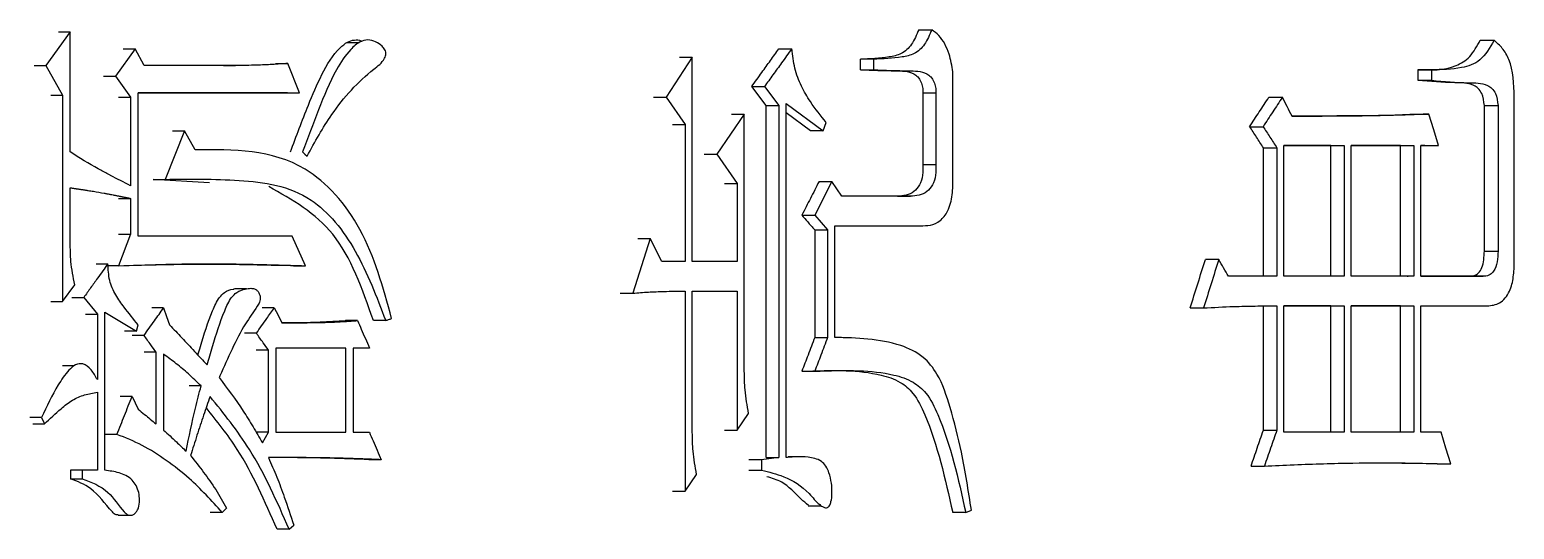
# Model space of a CAD drawing. Header units: millimetres. Extents: x 2003 to 4439, y 563 to 2285.
# Drawn here: x 2865.04 to 2872.66, y 727.51 to 730.07 of the extents above; entities that cross this region are included whole.
import ezdxf

# ---------------------------------------------------------------- set-up
doc = ezdxf.new("R2010")
doc.units = ezdxf.units.MM

msp = doc.modelspace()

# ---------------------------------------------------------------- linework, layer by layer
at = {"color": 7, "linetype": 'Continuous', "lineweight": 25}
for p, q in [((2865.2462, 730.0625), (2865.1219, 729.8894)), ((2865.1856, 730.0625), (2865.2462, 730.0625)), ((2865.2462, 729.4459), (2865.2462, 730.0625)), ((2869.6037, 730.0734), (2869.6704, 730.0734)), ((2872.4878, 730.0193), (2872.5583, 730.0193)), ((2865.5791, 729.976), (2865.4786, 729.8354)), ((2865.5181, 729.976), (2865.5791, 729.976)), ((2865.6255, 729.8894), (2865.5791, 729.976)), ((2866.7278, 730.0058), (2866.6648, 730.0058)), ((2868.886, 729.976), (2868.9518, 729.976)), ((2865.0615, 729.8894), (2865.1219, 729.8894)), ((2865.1219, 729.8894), (2865.2074, 729.738)), ((2866.0951, 729.8894), (2865.6255, 729.8894)), ((2866.0334, 729.8894), (2866.0951, 729.8894)), ((2866.3012, 729.9003), (2866.3633, 729.9003)), ((2866.4245, 729.7488), (2866.3633, 729.9003)), ((2868.4411, 729.9327), (2868.3073, 729.7272)), ((2868.3761, 729.9327), (2868.4411, 729.9327)), ((2868.4411, 728.8835), (2868.4411, 729.9327)), ((2869.3707, 729.9219), (2869.3044, 729.9219)), ((2869.3044, 729.8678), (2869.3044, 729.9219)), ((2869.3044, 729.8678), (2869.3707, 729.8678)), ((2869.3707, 729.9219), (2869.3707, 729.8678)), ((2872.2379, 729.8679), (2872.1678, 729.8679)), ((2872.1678, 729.8679), (2872.1678, 729.8138)), ((2872.2379, 729.8679), (2872.2379, 729.8138)), ((2865.4177, 729.8354), (2865.4786, 729.8354)), ((2865.4786, 729.8354), (2865.556, 729.7272)), ((2869.7797, 729.3162), (2869.7797, 729.857)), ((2872.1678, 729.8138), (2872.2379, 729.8138)), ((2865.1468, 729.738), (2865.2074, 729.738)), ((2865.2074, 729.738), (2865.2074, 728.6779)), ((2865.4949, 729.7272), (2865.556, 729.7272)), ((2865.556, 729.7272), (2865.556, 729.2729)), ((2865.5946, 729.7488), (2866.4245, 729.7488)), ((2865.5946, 729.0132), (2865.5946, 729.7488)), ((2866.3619, 729.7488), (2865.5946, 729.7488)), ((2866.3622, 729.7488), (2866.4245, 729.7488)), ((2868.2424, 729.7272), (2868.3073, 729.7272)), ((2868.3073, 729.7272), (2868.404, 729.5866)), ((2868.746, 729.7813), (2868.8116, 729.7813)), ((2868.8197, 729.6839), (2868.746, 729.7813)), ((2868.8116, 729.7813), (2868.8854, 729.6839)), ((2869.6255, 729.7488), (2869.6923, 729.7488)), ((2869.6255, 729.7488), (2869.6255, 729.3811)), ((2869.6923, 729.7488), (2869.6923, 729.3811)), ((2871.4022, 729.7272), (2871.4713, 729.7272)), ((2872.6624, 728.8835), (2872.6624, 729.7272)), ((2868.7081, 729.6407), (2868.5673, 729.4351)), ((2868.6426, 729.6407), (2868.7081, 729.6407)), ((2868.7081, 728.3209), (2868.7081, 729.6407)), ((2868.8197, 729.6839), (2868.8854, 729.6839)), ((2868.8197, 727.8774), (2868.8197, 729.6839)), ((2868.8854, 729.6839), (2868.8854, 727.8774)), ((2868.9223, 729.6948), (2869.1138, 729.5541)), ((2868.9223, 727.8774), (2868.9223, 729.6948)), ((2869.0478, 729.5541), (2868.9223, 729.6464)), ((2872.1539, 729.6407), (2872.2239, 729.6407)), ((2872.5086, 729.6842), (2872.5791, 729.6842)), ((2872.5086, 728.9376), (2872.5086, 729.6842)), ((2872.5791, 729.6842), (2872.5791, 728.9376)), ((2868.339, 729.5866), (2868.404, 729.5866)), ((2868.404, 729.5866), (2868.404, 728.8835)), ((2869.1138, 729.5541), (2869.1285, 729.5974)), ((2871.3032, 729.5758), (2871.3721, 729.5758)), ((2865.8337, 729.5541), (2865.7335, 729.3053)), ((2865.7723, 729.5541), (2865.8337, 729.5541)), ((2865.8876, 729.4568), (2865.8337, 729.5541)), ((2869.1138, 729.5541), (2869.0478, 729.5541)), ((2868.5021, 729.4351), (2868.5673, 729.4351)), ((2868.5673, 729.4351), (2868.671, 729.2837)), ((2871.374, 729.4676), (2871.443, 729.4676)), ((2871.374, 728.8078), (2871.374, 729.4676)), ((2871.443, 729.4676), (2871.443, 728.8078)), ((2871.4784, 728.8078), (2871.4784, 729.4784)), ((2871.4784, 729.4784), (2871.789, 729.4784)), ((2871.7196, 729.4784), (2871.4784, 729.4784)), ((2871.7196, 729.4784), (2871.789, 729.4784)), ((2871.7196, 728.8078), (2871.7196, 729.4784)), ((2871.789, 729.4784), (2871.789, 728.8078)), ((2871.8242, 728.8078), (2871.8242, 729.4784)), ((2871.8242, 729.4784), (2872.147, 729.4784)), ((2872.0771, 729.4784), (2871.8242, 729.4784)), ((2872.0771, 729.4784), (2872.147, 729.4784)), ((2872.0771, 728.8078), (2872.0771, 729.4784)), ((2872.147, 729.4784), (2872.147, 728.8078)), ((2872.182, 729.4784), (2872.2728, 729.4784)), ((2872.182, 728.8078), (2872.182, 729.4784)), ((2872.2027, 729.4784), (2872.182, 729.4784)), ((2872.2027, 729.4784), (2872.2728, 729.4784)), ((2869.6255, 729.3811), (2869.6923, 729.3811)), ((2865.2462, 728.9808), (2865.2462, 729.262)), ((2865.9612, 729.2873), (2865.6719, 729.3053)), ((2865.6723, 729.3053), (2865.7335, 729.3053)), ((2868.6056, 729.2837), (2868.671, 729.2837)), ((2868.671, 729.2837), (2868.671, 728.8835)), ((2869.1579, 729.2945), (2869.0697, 729.1214)), ((2869.0919, 729.2945), (2869.1579, 729.2945)), ((2869.2094, 729.2188), (2869.1579, 729.2945)), ((2865.4949, 729.2079), (2865.556, 729.2079)), ((2865.556, 729.2079), (2865.556, 729.0241)), ((2869.5609, 729.2188), (2869.2094, 729.2188)), ((2869.4943, 729.2188), (2869.5609, 729.2188)), ((2869.0037, 729.1214), (2869.0697, 729.1214)), ((2869.0697, 729.1214), (2869.1359, 729.0457)), ((2869.0698, 729.0457), (2869.1359, 729.0457)), ((2869.0698, 729.0457), (2869.0698, 728.494)), ((2869.1359, 729.0457), (2869.1359, 728.494)), ((2869.1726, 729.0674), (2869.612, 729.0674)), ((2869.1726, 728.494), (2869.1726, 729.0674)), ((2869.1726, 729.0674), (2869.5454, 729.0674)), ((2869.5454, 729.0674), (2869.612, 729.0674)), ((2865.556, 729.0241), (2865.4941, 728.8618)), ((2865.4949, 729.0241), (2865.556, 729.0241)), ((2866.3862, 729.0132), (2865.5946, 729.0132)), ((2866.455, 728.8618), (2866.3862, 729.0132)), ((2868.2253, 729.0024), (2868.1359, 728.7212)), ((2868.1606, 729.0024), (2868.2253, 729.0024)), ((2868.2849, 728.8835), (2868.2253, 729.0024)), ((2868.404, 728.8835), (2868.2849, 728.8835)), ((2868.671, 728.8835), (2868.4411, 728.8835)), ((2871.1447, 728.8943), (2871.0761, 728.8943)), ((2872.5086, 728.9376), (2872.5791, 728.9376)), ((2865.3791, 728.8726), (2865.4399, 728.8726)), ((2865.4941, 728.8618), (2865.4332, 728.8618)), ((2866.3925, 728.8618), (2866.3236, 728.8642)), ((2866.3928, 728.8618), (2866.455, 728.8618)), ((2871.443, 728.8078), (2871.1945, 728.8078)), ((2871.789, 728.8078), (2871.4784, 728.8078)), ((2872.147, 728.8078), (2871.8242, 728.8078)), ((2872.112, 728.8078), (2872.1172, 728.8078)), ((2872.5027, 728.8078), (2872.182, 728.8078)), ((2872.182, 728.8078), (2872.4323, 728.8078)), ((2872.4323, 728.8078), (2872.5027, 728.8078)), ((2865.2074, 728.6779), (2865.2694, 728.7644)), ((2866.1516, 728.7437), (2866.0894, 728.7437)), ((2868.404, 728.732), (2868.404, 727.7044)), ((2868.4411, 728.732), (2868.671, 728.732)), ((2868.4411, 728.0072), (2868.4411, 728.732)), ((2868.6056, 728.732), (2868.671, 728.732)), ((2868.671, 728.732), (2868.671, 728.0181)), ((2865.1468, 728.6779), (2865.2074, 728.6779)), ((2865.2553, 728.6995), (2865.316, 728.6995)), ((2865.316, 728.6995), (2865.3857, 728.613)), ((2865.7258, 728.6455), (2865.6646, 728.6455)), ((2866.2944, 728.6455), (2866.2324, 728.6455)), ((2868.0712, 728.7212), (2868.1359, 728.7212)), ((2870.9978, 728.6455), (2871.0664, 728.6455)), ((2871.374, 728.0181), (2871.374, 728.6563)), ((2871.443, 728.6563), (2871.443, 728.0181)), ((2871.4784, 728.0073), (2871.4784, 728.6563)), ((2871.4784, 728.6563), (2871.789, 728.6563)), ((2871.7196, 728.6563), (2871.4784, 728.6563)), ((2871.7196, 728.6563), (2871.789, 728.6563)), ((2871.7196, 728.0073), (2871.7196, 728.6563)), ((2871.789, 728.6563), (2871.789, 728.0073)), ((2871.8242, 728.0073), (2871.8242, 728.6563)), ((2871.8242, 728.6563), (2872.147, 728.6563)), ((2872.0771, 728.6563), (2871.8242, 728.6563)), ((2872.0771, 728.6563), (2872.147, 728.6563)), ((2872.0771, 728.0073), (2872.0771, 728.6563)), ((2872.147, 728.6563), (2872.147, 728.0073)), ((2872.182, 728.6563), (2872.5236, 728.6563)), ((2872.182, 728.0073), (2872.182, 728.6563)), ((2865.3249, 728.613), (2865.3857, 728.613)), ((2865.3857, 728.613), (2865.3857, 728.2777)), ((2865.4244, 728.6238), (2865.5869, 728.5265)), ((2866.7219, 728.5806), (2866.6593, 728.5806)), ((2865.5869, 728.5265), (2865.5258, 728.5265)), ((2865.6255, 728.5048), (2865.5644, 728.5048)), ((2865.5869, 728.5265), (2865.5946, 728.5589)), ((2866.2025, 728.5156), (2866.1406, 728.5156)), ((2869.0698, 728.494), (2869.1359, 728.494)), ((2869.2069, 728.4946), (2869.1726, 728.4946)), ((2865.6872, 728.4183), (2865.626, 728.4183)), ((2865.6872, 728.0505), (2865.6872, 728.4183)), ((2866.2638, 728.4291), (2866.2018, 728.4291)), ((2866.2638, 728.0072), (2866.2638, 728.4291)), ((2866.661, 728.4399), (2866.3021, 728.4399)), ((2866.3021, 728.4399), (2866.3021, 728.0072)), ((2866.5982, 728.4399), (2866.3021, 728.4399)), ((2866.661, 728.4399), (2866.5984, 728.4399)), ((2866.661, 728.0072), (2866.661, 728.4399)), ((2866.7828, 728.4399), (2866.6991, 728.4399)), ((2866.6991, 728.4399), (2866.6991, 728.0072)), ((2866.7828, 728.4399), (2866.7201, 728.4399)), ((2865.2672, 728.3489), (2865.2062, 728.3489)), ((2865.7258, 728.4075), (2865.7258, 728.018)), ((2869.0037, 728.3209), (2869.0697, 728.3209)), ((2865.3857, 728.2127), (2865.3857, 727.8125)), ((2865.5637, 728.1911), (2865.5027, 728.1911)), ((2865.9184, 728.2452), (2865.8569, 728.2452)), ((2865.0986, 728.0829), (2865.0382, 728.0829)), ((2865.0537, 728.0505), (2865.1141, 728.0505)), ((2865.0986, 728.0829), (2865.1141, 728.0505)), ((2868.671, 728.0181), (2868.7303, 728.1046)), ((2866.2638, 728.0072), (2866.2018, 728.0072)), ((2866.3021, 728.0072), (2866.661, 728.0072)), ((2866.6991, 728.0072), (2866.7828, 728.0072)), ((2871.374, 728.0181), (2871.443, 728.0181)), ((2871.789, 728.0073), (2871.4784, 728.0073)), ((2872.147, 728.0073), (2871.8242, 728.0073)), ((2872.2868, 728.0073), (2872.182, 728.0073)), ((2865.2472, 727.8125), (2865.2472, 727.7692)), ((2865.3082, 727.8125), (2865.2475, 727.8125)), ((2865.3082, 727.8125), (2865.3082, 727.7692)), ((2865.3857, 727.8125), (2865.3082, 727.8125)), ((2866.8436, 727.8666), (2866.7808, 727.8666)), ((2868.7968, 727.8666), (2868.7312, 727.8666)), ((2868.7312, 727.8125), (2868.7968, 727.8125)), ((2868.8854, 727.8774), (2868.7968, 727.8666)), ((2868.7968, 727.8666), (2868.7968, 727.8125)), ((2868.8197, 727.8774), (2868.8854, 727.8774)), ((2869.0003, 727.882), (2868.934, 727.882)), ((2871.3103, 727.8342), (2871.3792, 727.8342)), ((2872.2654, 727.845), (2872.3356, 727.845)), ((2865.2472, 727.7692), (2865.3082, 727.7692)), ((2868.404, 727.7044), (2868.4634, 727.7909)), ((2865.4928, 727.5815), (2865.5542, 727.5815)), ((2866.026, 727.5962), (2866.0491, 727.6178)), ((2869.0365, 727.6307), (2869.1029, 727.6307)), ((2869.8452, 727.5962), (2869.8742, 727.607)), ((2866.3709, 727.5096), (2866.3085, 727.5096)), ((2866.3709, 727.5096), (2866.3939, 727.5313))]:
    msp.add_line(p, q, dxfattribs=at)
at = {"color": 7, "linetype": 'Continuous', "lineweight": 25, "flags": 128}
for points in [[(2872.2728, 729.4784), (2872.2484, 729.5596), (2872.2239, 729.6407)], [(2866.4398, 729.4459), (2866.4512, 729.4351), (2866.4627, 729.4243)], [(2865.7258, 728.6455), (2865.7412, 728.6022), (2865.7567, 728.5589)], [(2866.2944, 728.6455), (2866.3136, 728.6076), (2866.3327, 728.5697)], [(2865.4244, 727.8125), (2865.4244, 728.2182), (2865.4244, 728.6238)], [(2866.8664, 728.5806), (2866.8408, 728.5806), (2866.822, 728.5806), (2866.8036, 728.5806)], [(2865.5637, 728.1911), (2865.5791, 728.1587), (2865.5946, 728.1262)], [(2865.4864, 727.9964), (2865.4709, 727.9964), (2865.4554, 727.9964), (2865.4254, 727.9964)], [(2866.2332, 727.9531), (2866.2485, 727.9802), (2866.2638, 728.0072)], [(2868.6056, 728.0181), (2868.622, 728.0181), (2868.6383, 728.0181), (2868.671, 728.0181)], [(2872.3356, 727.845), (2872.3112, 727.9261), (2872.2868, 728.0073)], [(2868.339, 727.7044), (2868.3552, 727.7044), (2868.3714, 727.7044), (2868.404, 727.7044)], [(2866.026, 727.5962), (2866.0034, 727.5962), (2865.9837, 727.5962), (2865.9644, 727.5962)], [(2869.8452, 727.5962), (2869.8176, 727.5962), (2869.7979, 727.5962), (2869.7782, 727.5962)]]:
    msp.add_lwpolyline(points, dxfattribs=at)
at = {"color": 7, "linetype": 'Continuous', "lineweight": 25}
for points, knots in [([(2866.3773, 729.4459), (2866.4073, 729.5265), (2866.4574, 729.6615), (2866.5359, 729.8456), (2866.6036, 729.9591), (2866.6673, 730.0106), (2866.705, 730.0226), (2866.7318, 730.0215), (2866.7439, 730.0139), (2866.7453, 730.0131)], [0, 0, 0, 0, 0.340614, 0.570086, 0.802719, 0.875052, 0.933763, 0.992662, 1, 1, 1, 1]), ([(2866.4627, 729.4243), (2866.5031, 729.4976), (2866.5981, 729.6701), (2866.7415, 729.8255), (2866.8501, 729.9046), (2866.8661, 729.9373), (2866.8682, 729.9487), (2866.8669, 729.9601), (2866.8607, 729.9744), (2866.844, 729.9944), (2866.8144, 730.0138), (2866.7747, 730.0246), (2866.7287, 730.0109), (2866.6709, 729.9614), (2866.5952, 729.8443), (2866.5203, 729.6615), (2866.4667, 729.5179), (2866.4398, 729.4459)], [0, 0, 0, 0, 0.163724, 0.385241, 0.440262, 0.448909, 0.455116, 0.461357, 0.469621, 0.484499, 0.514444, 0.547094, 0.577932, 0.622921, 0.7083, 0.85364, 1, 1, 1, 1]), ([(2869.6037, 730.0734), (2869.593, 730.0467), (2869.5722, 729.9945), (2869.5151, 729.9459), (2869.4241, 729.9263), (2869.3537, 729.9237), (2869.3044, 729.9219)], [0, 0, 0, 0, 0.195785, 0.383105, 0.567257, 1, 1, 1, 1]), ([(2869.6704, 730.0734), (2869.6597, 730.0467), (2869.6388, 729.9945), (2869.5817, 729.9459), (2869.4906, 729.9263), (2869.4201, 729.9237), (2869.3707, 729.9219)], [0, 0, 0, 0, 0.1956589, 0.3829548, 0.5671446, 1, 1, 1, 1]), ([(2869.7797, 729.857), (2869.7743, 729.888), (2869.7655, 729.9388), (2869.7388, 730.0013), (2869.7087, 730.0456), (2869.6831, 730.0642), (2869.6704, 730.0734)], [0, 0, 0, 0, 0.349141, 0.571236, 0.788179, 1, 1, 1, 1]), ([(2872.1678, 729.8679), (2872.2339, 729.8657), (2872.3261, 729.8627), (2872.4384, 729.9294), (2872.4711, 729.989), (2872.4878, 730.0193)], [0, 0, 0, 0, 0.552607, 0.772172, 1, 1, 1, 1]), ([(2872.5583, 730.0193), (2872.5363, 729.9812), (2872.493, 729.9064), (2872.3726, 729.8693), (2872.289, 729.8684), (2872.2379, 729.8679)], [0, 0, 0, 0, 0.287877, 0.565058, 1, 1, 1, 1]), ([(2872.6624, 729.7272), (2872.66, 729.7954), (2872.6568, 729.8895), (2872.6029, 729.9805), (2872.573, 730.0065), (2872.5583, 730.0193)], [0, 0, 0, 0, 0.5701603, 0.7877126, 1, 1, 1, 1]), ([(2868.746, 729.7813), (2868.7635, 729.8056), (2868.7956, 729.8503), (2868.8423, 729.9152), (2868.8714, 729.9557), (2868.886, 729.976)], [0, 0, 0, 0, 0.375264, 0.687632, 1, 1, 1, 1]), ([(2868.9518, 729.976), (2868.9343, 729.9517), (2868.9022, 729.907), (2868.8554, 729.8421), (2868.8262, 729.8016), (2868.8116, 729.7813)], [0, 0, 0, 0, 0.375031, 0.687515, 1, 1, 1, 1]), ([(2869.1285, 729.5974), (2869.1004, 729.6319), (2869.0539, 729.689), (2869.0001, 729.7831), (2868.9636, 729.874), (2868.9558, 729.9418), (2868.9518, 729.976)], [0, 0, 0, 0, 0.3332308, 0.5520954, 0.7744581, 1, 1, 1, 1]), ([(2866.3633, 729.9003), (2866.3368, 729.8984), (2866.2837, 729.8947), (2866.1943, 729.8907), (2866.1314, 729.8899), (2866.0951, 729.8894)], [0, 0, 0, 0, 0.29749, 0.594994, 1, 1, 1, 1]), ([(2869.3044, 729.8678), (2869.3642, 729.8656), (2869.455, 729.8622), (2869.5575, 729.8621), (2869.6002, 729.8322), (2869.6162, 729.8081), (2869.6244, 729.7786), (2869.6251, 729.7588), (2869.6255, 729.7488)], [0, 0, 0, 0, 0.491899, 0.747199, 0.81233, 0.879619, 0.939283, 1, 1, 1, 1]), ([(2869.3707, 729.8678), (2869.4306, 729.8656), (2869.5216, 729.8622), (2869.6242, 729.8621), (2869.6669, 729.8322), (2869.683, 729.8081), (2869.6911, 729.7786), (2869.6919, 729.7588), (2869.6923, 729.7488)], [0, 0, 0, 0, 0.492006, 0.747357, 0.812482, 0.879737, 0.939347, 1, 1, 1, 1]), ([(2872.5086, 729.6842), (2872.5058, 729.7059), (2872.5015, 729.7398), (2872.4782, 729.7733), (2872.4323, 729.8019), (2872.3258, 729.7989), (2872.2305, 729.8079), (2872.1678, 729.8138)], [0, 0, 0, 0, 0.119281, 0.186046, 0.251055, 0.506993, 1, 1, 1, 1]), ([(2872.2379, 729.8138), (2872.3007, 729.8079), (2872.3961, 729.7989), (2872.5028, 729.8019), (2872.5487, 729.7733), (2872.572, 729.7398), (2872.5763, 729.7059), (2872.5791, 729.6842)], [0, 0, 0, 0, 0.493108, 0.749094, 0.814101, 0.880835, 1, 1, 1, 1]), ([(2871.3032, 729.5758), (2871.3197, 729.601), (2871.3527, 729.6515), (2871.3857, 729.702), (2871.4022, 729.7272)], [0, 0, 0, 0, 0.499999, 1, 1, 1, 1]), ([(2871.4713, 729.7272), (2871.4548, 729.702), (2871.4218, 729.6515), (2871.3887, 729.601), (2871.3721, 729.5758)], [0, 0, 0, 0, 0.499999, 1, 1, 1, 1]), ([(2871.5209, 729.6299), (2871.5126, 729.6461), (2871.4961, 729.6785), (2871.4796, 729.711), (2871.4713, 729.7272)], [0, 0, 0, 0, 0.5, 1, 1, 1, 1]), ([(2871.5207, 729.6301), (2871.5797, 729.6302), (2871.6797, 729.6304), (2871.7996, 729.6313), (2871.8709, 729.6319), (2871.9066, 729.6326), (2871.932, 729.6331), (2871.988, 729.6342), (2872.0637, 729.6362), (2872.129, 729.6394), (2872.1539, 729.6407)], [0, 0, 0, 0, 0.277882, 0.471087, 0.56769, 0.615991, 0.640142, 0.688443, 0.881653, 1, 1, 1, 1]), ([(2872.2239, 729.6407), (2872.1834, 729.6387), (2872.1378, 729.6365), (2872.0717, 729.6345), (2872.0057, 729.6332), (2871.9242, 729.6316), (2871.8426, 729.6312), (2871.7916, 729.6308), (2871.7558, 729.6306), (2871.7354, 729.6305), (2871.7226, 729.6304), (2871.7123, 729.6304), (2871.7021, 729.6303), (2871.6919, 729.6303), (2871.6791, 729.6303), (2871.6689, 729.6302), (2871.6561, 729.6302), (2871.6458, 729.6302), (2871.633, 729.6301), (2871.6228, 729.6301), (2871.6125, 729.6301), (2871.6023, 729.63), (2871.592, 729.63), (2871.5792, 729.63), (2871.5703, 729.63), (2871.5613, 729.6299), (2871.5562, 729.6299), (2871.5497, 729.6299), (2871.5446, 729.6299), (2871.5395, 729.6299), (2871.5345, 729.6299), (2871.5283, 729.6299), (2871.5233, 729.6299), (2871.5209, 729.6299)], [0, 0, 0, 0, 0.174064, 0.195822, 0.282854, 0.456917, 0.543949, 0.63098, 0.674496, 0.696254, 0.718011, 0.72889, 0.739769, 0.761527, 0.772406, 0.794164, 0.805043, 0.826801, 0.83768, 0.859437, 0.870316, 0.881195, 0.902953, 0.913832, 0.93559, 0.941029, 0.951908, 0.957348, 0.968227, 0.973666, 0.979105, 0.989553, 1, 1, 1, 1]), ([(2871.374, 729.4676), (2871.3622, 729.4856), (2871.3386, 729.5217), (2871.315, 729.5578), (2871.3032, 729.5758)], [0, 0, 0, 0, 0.5, 1, 1, 1, 1]), ([(2871.3721, 729.5758), (2871.3839, 729.5578), (2871.4076, 729.5217), (2871.4312, 729.4856), (2871.443, 729.4676)], [0, 0, 0, 0, 0.499999, 1, 1, 1, 1]), ([(2865.556, 729.2729), (2865.5219, 729.2901), (2865.4836, 729.3095), (2865.4285, 729.3382), (2865.3581, 729.3752), (2865.2939, 729.4158), (2865.2462, 729.4459)], [0, 0, 0, 0, 0.3251759, 0.3658227, 0.5284141, 1, 1, 1, 1]), ([(2866.8968, 728.5914), (2866.8531, 728.7507), (2866.7679, 729.0612), (2866.4114, 729.4611), (2866.0849, 729.4584), (2865.8876, 729.4568)], [0, 0, 0, 0, 0.294377, 0.5735664, 1, 1, 1, 1]), ([(2869.6255, 729.3811), (2869.6256, 729.3627), (2869.6259, 729.3264), (2869.6108, 729.275), (2869.5675, 729.2247), (2869.5243, 729.2212), (2869.4943, 729.2188)], [0, 0, 0, 0, 0.198278, 0.392536, 0.578687, 1, 1, 1, 1]), ([(2869.6923, 729.3811), (2869.6924, 729.3627), (2869.6927, 729.3264), (2869.6776, 729.275), (2869.6342, 729.2247), (2869.5909, 729.2212), (2869.5609, 729.2188)], [0, 0, 0, 0, 0.19814, 0.3923, 0.578456, 1, 1, 1, 1]), ([(2865.2462, 729.262), (2865.2484, 729.2617), (2865.253, 729.2611), (2865.2587, 729.2602), (2865.2644, 729.2594), (2865.269, 729.2588), (2865.2735, 729.2581), (2865.2781, 729.2574), (2865.2826, 729.2568), (2865.2883, 729.2559), (2865.2929, 729.2553), (2865.2985, 729.2544), (2865.3042, 729.2536), (2865.3111, 729.2526), (2865.3179, 729.2515), (2865.3247, 729.2505), (2865.3315, 729.2494), (2865.3452, 729.2473), (2865.3747, 729.2426), (2865.4042, 729.2374), (2865.4268, 729.2332), (2865.4359, 729.2315), (2865.4449, 729.2298), (2865.4562, 729.2277), (2865.4653, 729.226), (2865.4743, 729.2242), (2865.4811, 729.2229), (2865.4867, 729.2218), (2865.4924, 729.2207), (2865.4969, 729.2198), (2865.5014, 729.2189), (2865.5059, 729.218), (2865.5105, 729.2171), (2865.5161, 729.216), (2865.5206, 729.215), (2865.5263, 729.2139), (2865.5308, 729.213), (2865.5353, 729.2121), (2865.5398, 729.2112), (2865.5443, 729.2103), (2865.5501, 729.2091), (2865.5536, 729.2084), (2865.556, 729.2079)], [0, 0, 0, 0, 0.0219516, 0.0439031, 0.0548788, 0.0768302, 0.0878059, 0.0987817, 0.1207331, 0.1317088, 0.1536602, 0.164636, 0.1865874, 0.2085388, 0.2304903, 0.2524417, 0.2743931, 0.2963446, 0.3841508, 0.5597666, 0.581718, 0.6036694, 0.6475723, 0.6695238, 0.7134267, 0.7353781, 0.7573295, 0.779281, 0.7902567, 0.8122081, 0.8231838, 0.8341595, 0.856111, 0.8670867, 0.8890381, 0.9000138, 0.9219653, 0.932941, 0.9439167, 0.9658681, 0.9768438, 1, 1, 1, 1]), ([(2865.7335, 729.3053), (2865.8594, 729.3069), (2866.1109, 729.31), (2866.4789, 729.2581), (2866.7288, 728.9428), (2866.8199, 728.7029), (2866.8664, 728.5806)], [0, 0, 0, 0, 0.273656, 0.546764, 0.768873, 1, 1, 1, 1]), ([(2866.8033, 728.5806), (2866.7458, 728.7438), (2866.6342, 729.0606), (2866.3865, 729.2005), (2866.2665, 729.2683)], [0, 0, 0, 0, 0.515406, 1, 1, 1, 1]), ([(2869.0919, 729.2945), (2869.0772, 729.2657), (2869.0478, 729.208), (2869.0184, 729.1503), (2869.0037, 729.1214)], [0, 0, 0, 0, 0.5, 1, 1, 1, 1]), ([(2869.612, 729.0674), (2869.6294, 729.0673), (2869.6641, 729.0673), (2869.7155, 729.0893), (2869.7588, 729.144), (2869.7794, 729.2262), (2869.7796, 729.286), (2869.7797, 729.3162)], [0, 0, 0, 0, 0.177785, 0.356958, 0.541697, 0.768829, 1, 1, 1, 1]), ([(2869.0037, 729.1214), (2869.0133, 729.1105), (2869.0291, 729.0923), (2869.0512, 729.0671), (2869.0636, 729.0528), (2869.0698, 729.0457)], [0, 0, 0, 0, 0.434981, 0.71749, 1, 1, 1, 1]), ([(2865.2694, 728.7644), (2865.2617, 728.8042), (2865.2479, 728.8753), (2865.2467, 728.9485), (2865.2462, 728.9808)], [0, 0, 0, 0, 0.558835, 1, 1, 1, 1]), ([(2870.9978, 728.6455), (2871.0109, 728.687), (2871.037, 728.7699), (2871.063, 728.8528), (2871.0761, 728.8943)], [0, 0, 0, 0, 0.5, 1, 1, 1, 1]), ([(2871.1447, 728.8943), (2871.1317, 728.8528), (2871.1056, 728.7699), (2871.0794, 728.687), (2871.0664, 728.6455)], [0, 0, 0, 0, 0.499999, 1, 1, 1, 1]), ([(2871.1945, 728.8078), (2871.1862, 728.8222), (2871.1696, 728.851), (2871.153, 728.8799), (2871.1447, 728.8943)], [0, 0, 0, 0, 0.500001, 1, 1, 1, 1]), ([(2872.4323, 728.8078), (2872.4404, 728.8083), (2872.4567, 728.8093), (2872.4798, 728.8241), (2872.5054, 728.8647), (2872.5073, 728.9073), (2872.5086, 728.9376)], [0, 0, 0, 0, 0.177833, 0.357864, 0.544114, 1, 1, 1, 1]), ([(2872.5791, 728.9376), (2872.5785, 728.9188), (2872.5773, 728.8818), (2872.5607, 728.8338), (2872.5316, 728.81), (2872.5123, 728.8085), (2872.5027, 728.8078)], [0, 0, 0, 0, 0.293264, 0.577264, 0.790624, 1, 1, 1, 1]), ([(2872.5236, 728.6563), (2872.5455, 728.6584), (2872.5899, 728.6625), (2872.6406, 728.7241), (2872.6601, 728.8049), (2872.6616, 728.8572), (2872.6624, 728.8835)], [0, 0, 0, 0, 0.266734, 0.54095, 0.768753, 1, 1, 1, 1]), ([(2865.4399, 728.8726), (2865.4221, 728.8477), (2865.3925, 728.8063), (2865.3512, 728.7486), (2865.3277, 728.7159), (2865.316, 728.6995)], [0, 0, 0, 0, 0.432628, 0.7163138, 1, 1, 1, 1]), ([(2865.5946, 728.5589), (2865.5707, 728.5888), (2865.5312, 728.6382), (2865.4782, 728.7101), (2865.4442, 728.7859), (2865.4414, 728.8435), (2865.4399, 728.8726)], [0, 0, 0, 0, 0.334385, 0.552202, 0.773272, 1, 1, 1, 1]), ([(2865.4941, 728.8618), (2865.5664, 728.8644), (2865.7111, 728.8695), (2865.8734, 728.8724), (2865.9657, 728.8723), (2865.9882, 728.8722), (2865.9949, 728.8721), (2866.0016, 728.8721), (2866.0084, 728.872), (2866.0151, 728.872), (2866.0241, 728.8719), (2866.0331, 728.8718), (2866.0421, 728.8717), (2866.0489, 728.8717), (2866.0556, 728.8716), (2866.0623, 728.8715), (2866.0691, 728.8714), (2866.0758, 728.8713), (2866.0848, 728.8712), (2866.0938, 728.8711), (2866.1028, 728.8709), (2866.1095, 728.8708), (2866.1162, 728.8707), (2866.123, 728.8706), (2866.1297, 728.8705), (2866.1364, 728.8704), (2866.1432, 728.8702), (2866.1499, 728.8701), (2866.1589, 728.8699), (2866.1679, 728.8697), (2866.1768, 728.8695), (2866.1836, 728.8694), (2866.1903, 728.8692), (2866.197, 728.8691), (2866.2037, 728.8689), (2866.2105, 728.8688), (2866.2194, 728.8686), (2866.2284, 728.8683), (2866.2374, 728.8681), (2866.2441, 728.8679), (2866.2508, 728.8678), (2866.2575, 728.8676), (2866.2643, 728.8674), (2866.271, 728.8672), (2866.2777, 728.8671), (2866.2844, 728.8669), (2866.2934, 728.8666), (2866.3023, 728.8664), (2866.3113, 728.8661), (2866.318, 728.8659), (2866.3247, 728.8657), (2866.3314, 728.8655), (2866.3382, 728.8654), (2866.3449, 728.8652), (2866.3538, 728.8649), (2866.3628, 728.8646), (2866.3717, 728.8644), (2866.3784, 728.8642), (2866.3851, 728.8639), (2866.3919, 728.8637), (2866.3986, 728.8635), (2866.4053, 728.8633), (2866.412, 728.8631), (2866.4209, 728.8629), (2866.4299, 728.8626), (2866.4388, 728.8623), (2866.4464, 728.8621), (2866.4518, 728.8619), (2866.455, 728.8618)], [0, 0, 0, 0, 0.2246902, 0.4493888, 0.5055613, 0.5125828, 0.5196044, 0.5266259, 0.5336475, 0.540669, 0.5476905, 0.5617336, 0.5687552, 0.5757767, 0.5827982, 0.5898198, 0.5968413, 0.6038628, 0.6108844, 0.6249275, 0.631949, 0.6389705, 0.6459921, 0.6530136, 0.6600352, 0.6670567, 0.6740782, 0.6810998, 0.6881213, 0.7021644, 0.7091859, 0.7162075, 0.723229, 0.7302506, 0.7372721, 0.7442936, 0.7513152, 0.7653583, 0.7723798, 0.7794013, 0.7864229, 0.7934444, 0.800466, 0.8074875, 0.814509, 0.8215306, 0.8285521, 0.8425952, 0.8496167, 0.8566383, 0.8636598, 0.8706814, 0.8777029, 0.8847244, 0.891746, 0.9057891, 0.9128106, 0.9198321, 0.9268537, 0.9338752, 0.9408967, 0.9479183, 0.9549398, 0.9619614, 0.9760044, 0.983026, 0.9900475, 1, 1, 1, 1]), ([(2865.5705, 728.8645), (2865.5791, 728.8648), (2865.6574, 728.8672), (2865.9104, 728.8721), (2866.1299, 728.8692), (2866.2535, 728.8664), (2866.2991, 728.8652), (2866.3176, 728.8646), (2866.3232, 728.8644), (2866.3235, 728.8644), (2866.3237, 728.8644)], [0, 0, 0, 0, 0.05514, 0.498585, 0.766188, 0.892547, 0.95596, 0.964089, 0.972518, 1, 1, 1, 1]), ([(2865.9021, 728.4037), (2865.9063, 728.4183), (2865.9289, 728.4956), (2865.9611, 728.5968), (2866.0039, 728.692), (2866.0417, 728.7301), (2866.0696, 728.7406), (2866.087, 728.7428), (2866.0891, 728.7431)], [0, 0, 0, 0, 0.106522, 0.565835, 0.752734, 0.847216, 0.981134, 1, 1, 1, 1]), ([(2865.9492, 728.3534), (2865.9583, 728.3847), (2865.9857, 728.4789), (2866.0231, 728.5969), (2866.0659, 728.6919), (2866.1039, 728.7306), (2866.1396, 728.7418), (2866.1707, 728.7475), (2866.1916, 728.7448), (2866.206, 728.7362), (2866.216, 728.7232), (2866.2219, 728.707), (2866.2229, 728.69), (2866.2184, 728.6713), (2866.1913, 728.6297), (2866.1096, 728.518), (2866.0559, 728.3839), (2866.0119, 728.2913), (2866.0106, 728.2885)], [0, 0, 0, 0, 0.09118, 0.273688, 0.348082, 0.385671, 0.439079, 0.473308, 0.494951, 0.511315, 0.527714, 0.54364, 0.558961, 0.57304, 0.596062, 0.704689, 0.991099, 1, 1, 1, 1]), ([(2868.1359, 728.7212), (2868.1623, 728.7233), (2868.2153, 728.7276), (2868.3047, 728.7311), (2868.3676, 728.7317), (2868.404, 728.732)], [0, 0, 0, 0, 0.296184, 0.592391, 1, 1, 1, 1]), ([(2865.6255, 728.5048), (2865.6344, 728.5173), (2865.6522, 728.5423), (2865.6857, 728.5891), (2865.7102, 728.6235), (2865.7258, 728.6455)], [0, 0, 0, 0, 0.266242, 0.532485, 1, 1, 1, 1]), ([(2866.2025, 728.5156), (2866.2113, 728.5281), (2866.229, 728.5531), (2866.2597, 728.5964), (2866.2815, 728.6271), (2866.2944, 728.6455)], [0, 0, 0, 0, 0.2884292, 0.5768584, 1, 1, 1, 1]), ([(2871.0664, 728.6455), (2871.118, 728.6483), (2871.2067, 728.653), (2871.3322, 728.6556), (2871.4061, 728.6561), (2871.443, 728.6563)], [0, 0, 0, 0, 0.41049, 0.705225, 1, 1, 1, 1]), ([(2866.3326, 728.57), (2866.3551, 728.57), (2866.4209, 728.5701), (2866.5297, 728.5734), (2866.6159, 728.5782), (2866.659, 728.5806)], [0, 0, 0, 0, 0.2062791, 0.6030627, 1, 1, 1, 1]), ([(2866.3327, 728.5697), (2866.376, 728.5697), (2866.4219, 728.5696), (2866.4706, 728.57), (2866.4787, 728.5701), (2866.4868, 728.5702), (2866.4949, 728.5703), (2866.5016, 728.5704), (2866.5084, 728.5705), (2866.5138, 728.5706), (2866.5205, 728.5708), (2866.5273, 728.5709), (2866.538, 728.5712), (2866.5488, 728.5714), (2866.5596, 728.5717), (2866.5677, 728.572), (2866.5758, 728.5723), (2866.5866, 728.5726), (2866.596, 728.573), (2866.6055, 728.5734), (2866.6108, 728.5737), (2866.6176, 728.574), (2866.6243, 728.5743), (2866.6351, 728.5749), (2866.6459, 728.5755), (2866.6593, 728.5763), (2866.6701, 728.577), (2866.6835, 728.5779), (2866.6943, 728.5786), (2866.708, 728.5796), (2866.7163, 728.5802), (2866.7219, 728.5806)], [0, 0, 0, 0, 0.332695, 0.353489, 0.374282, 0.395075, 0.415869, 0.436662, 0.447059, 0.467852, 0.478249, 0.499042, 0.519836, 0.561422, 0.582216, 0.603009, 0.623803, 0.644596, 0.686183, 0.69658, 0.717373, 0.72777, 0.748563, 0.769356, 0.810943, 0.831737, 0.873323, 0.894117, 0.935704, 0.956497, 1, 1, 1, 1]), ([(2866.7219, 728.5806), (2866.7283, 728.5658), (2866.7416, 728.5351), (2866.7619, 728.4882), (2866.7758, 728.456), (2866.7828, 728.4399)], [0, 0, 0, 0, 0.313727, 0.656864, 1, 1, 1, 1]), ([(2866.8664, 728.5806), (2866.8714, 728.5824), (2866.8816, 728.586), (2866.8917, 728.5896), (2866.8968, 728.5914)], [0, 0, 0, 0, 0.499988, 1, 1, 1, 1]), ([(2865.6872, 728.4183), (2865.6783, 728.4308), (2865.6636, 728.4514), (2865.643, 728.4803), (2865.6313, 728.4966), (2865.6255, 728.5048)], [0, 0, 0, 0, 0.432649, 0.716324, 1, 1, 1, 1]), ([(2865.7567, 728.5589), (2865.7775, 728.5367), (2865.8201, 728.4913), (2865.8843, 728.4228), (2865.9275, 728.3765), (2865.9492, 728.3534)], [0, 0, 0, 0, 0.32488, 0.66244, 1, 1, 1, 1]), ([(2866.2638, 728.4291), (2866.255, 728.4416), (2866.2403, 728.4623), (2866.2199, 728.4911), (2866.2083, 728.5075), (2866.2025, 728.5156)], [0, 0, 0, 0, 0.432649, 0.716324, 1, 1, 1, 1]), ([(2869.0698, 728.494), (2869.0641, 728.479), (2869.0527, 728.449), (2869.0306, 728.3913), (2869.0143, 728.3486), (2869.0037, 728.3209)], [0, 0, 0, 0, 0.260074, 0.520148, 1, 1, 1, 1]), ([(2869.1359, 728.494), (2869.1301, 728.479), (2869.1187, 728.449), (2869.0966, 728.3913), (2869.0803, 728.3486), (2869.0697, 728.3209)], [0, 0, 0, 0, 0.2600044, 0.5200088, 1, 1, 1, 1]), ([(2869.8742, 727.607), (2869.859, 727.707), (2869.8315, 727.8863), (2869.7717, 728.1197), (2869.7144, 728.2945), (2869.6227, 728.4073), (2869.4425, 728.4873), (2869.2867, 728.4912), (2869.1726, 728.494)], [0, 0, 0, 0, 0.205, 0.367779, 0.497733, 0.583522, 0.695132, 1, 1, 1, 1]), ([(2865.3857, 728.2777), (2865.376, 728.295), (2865.3568, 728.329), (2865.3162, 728.3636), (2865.2715, 728.3565), (2865.228, 728.316), (2865.1663, 728.2272), (2865.1255, 728.1403), (2865.0986, 728.0829)], [0, 0, 0, 0, 0.121652, 0.238643, 0.329835, 0.425879, 0.621221, 1, 1, 1, 1]), ([(2865.9184, 728.2452), (2865.897, 728.2661), (2865.8557, 728.3063), (2865.7913, 728.3602), (2865.7477, 728.3917), (2865.7258, 728.4075)], [0, 0, 0, 0, 0.349925, 0.674457, 1, 1, 1, 1]), ([(2866.0106, 728.2885), (2866.0531, 728.2323), (2866.1144, 728.1513), (2866.1855, 728.036), (2866.2173, 727.9808), (2866.2332, 727.9531)], [0, 0, 0, 0, 0.5323403, 0.7660465, 1, 1, 1, 1]), ([(2868.7303, 728.1046), (2868.7229, 728.1444), (2868.7097, 728.2155), (2868.7086, 728.2887), (2868.7081, 728.3209)], [0, 0, 0, 0, 0.558835, 1, 1, 1, 1]), ([(2869.0037, 728.3209), (2869.0798, 728.3236), (2869.2161, 728.3282), (2869.3858, 728.3115), (2869.5033, 728.2742), (2869.5848, 728.206), (2869.6917, 727.9843), (2869.7398, 727.7684), (2869.7782, 727.5962)], [0, 0, 0, 0, 0.208347, 0.373093, 0.466942, 0.53827, 0.631812, 1, 1, 1, 1]), ([(2869.0697, 728.3209), (2869.1458, 728.3236), (2869.2817, 728.3283), (2869.4515, 728.3115), (2869.5693, 728.2746), (2869.6513, 728.2063), (2869.7586, 727.9846), (2869.8067, 727.7686), (2869.8452, 727.5962)], [0, 0, 0, 0, 0.208188, 0.372019, 0.466812, 0.538301, 0.631663, 1, 1, 1, 1]), ([(2865.1141, 728.0505), (2865.1423, 728.077), (2865.1885, 728.1205), (2865.256, 728.1751), (2865.32, 728.2019), (2865.3639, 728.2091), (2865.3857, 728.2127)], [0, 0, 0, 0, 0.34464, 0.565757, 0.783533, 1, 1, 1, 1]), ([(2865.4864, 727.9964), (2865.4993, 728.0289), (2865.525, 728.0938), (2865.5508, 728.1587), (2865.5637, 728.1911)], [0, 0, 0, 0, 0.5, 1, 1, 1, 1]), ([(2865.8414, 727.9099), (2865.8566, 727.9839), (2865.8798, 728.0967), (2865.9085, 728.2073), (2865.9184, 728.2452)], [0, 0, 0, 0, 0.65698, 1, 1, 1, 1]), ([(2865.9645, 728.1911), (2865.9534, 728.159), (2865.9305, 728.0929), (2865.897, 727.992), (2865.8753, 727.9228), (2865.8645, 727.8882)], [0, 0, 0, 0, 0.320379, 0.660141, 1, 1, 1, 1]), ([(2866.3709, 727.5096), (2866.3083, 727.6514), (2866.1972, 727.9026), (2866.0351, 728.1035), (2865.9645, 728.1911)], [0, 0, 0, 0, 0.56421, 1, 1, 1, 1]), ([(2865.5946, 728.1262), (2865.6058, 728.1171), (2865.6268, 728.0999), (2865.6577, 728.0747), (2865.6774, 728.0586), (2865.6872, 728.0505)], [0, 0, 0, 0, 0.361282, 0.680641, 1, 1, 1, 1]), ([(2866.3085, 727.5096), (2866.2464, 727.6519), (2866.1465, 727.881), (2866.0003, 728.0645), (2865.9449, 728.1341)], [0, 0, 0, 0, 0.62094, 1, 1, 1, 1]), ([(2866.026, 727.5962), (2865.9715, 727.6567), (2865.882, 727.7559), (2865.7407, 727.8639), (2865.6177, 727.9442), (2865.53, 727.9791), (2865.4864, 727.9964)], [0, 0, 0, 0, 0.34436, 0.564684, 0.783385, 1, 1, 1, 1]), ([(2865.7258, 728.018), (2865.7368, 728.0082), (2865.7588, 727.9886), (2865.7976, 727.9529), (2865.8248, 727.9262), (2865.8414, 727.9099)], [0, 0, 0, 0, 0.2809208, 0.5618542, 1, 1, 1, 1]), ([(2866.7828, 728.0072), (2866.7891, 727.9925), (2866.8025, 727.9617), (2866.8227, 727.9149), (2866.8366, 727.8827), (2866.8436, 727.8666)], [0, 0, 0, 0, 0.313727, 0.656864, 1, 1, 1, 1]), ([(2868.4634, 727.7909), (2868.456, 727.8307), (2868.4428, 727.9018), (2868.4416, 727.975), (2868.4411, 728.0072)], [0, 0, 0, 0, 0.558835, 1, 1, 1, 1]), ([(2871.3103, 727.8342), (2871.3209, 727.8648), (2871.3421, 727.9261), (2871.3633, 727.9874), (2871.374, 728.0181)], [0, 0, 0, 0, 0.5, 1, 1, 1, 1]), ([(2871.443, 728.0181), (2871.4324, 727.9874), (2871.4111, 727.9261), (2871.3898, 727.8648), (2871.3792, 727.8342)], [0, 0, 0, 0, 0.5, 1, 1, 1, 1]), ([(2865.8645, 727.8882), (2865.887, 727.8596), (2865.9314, 727.8031), (2865.9949, 727.7147), (2866.031, 727.6502), (2866.0491, 727.6178)], [0, 0, 0, 0, 0.338451, 0.66812, 1, 1, 1, 1]), ([(2868.7968, 727.8125), (2868.835, 727.8035), (2868.9213, 727.7831), (2869.0239, 727.719), (2869.0811, 727.6451), (2869.1114, 727.6242), (2869.125, 727.6197), (2869.1339, 727.62), (2869.1415, 727.625), (2869.1483, 727.6352), (2869.1559, 727.6577), (2869.161, 727.7148), (2869.1526, 727.7797), (2869.1288, 727.8349), (2869.1029, 727.8618), (2869.0386, 727.8853), (2868.9765, 727.8827), (2868.9275, 727.8779), (2868.9223, 727.8774)], [0, 0, 0, 0, 0.15285, 0.344769, 0.435474, 0.46535, 0.478091, 0.490977, 0.499588, 0.510792, 0.530819, 0.571645, 0.680117, 0.719203, 0.758288, 0.806192, 0.979592, 1, 1, 1, 1]), ([(2865.3082, 727.7692), (2865.3553, 727.7515), (2865.4404, 727.7194), (2865.4984, 727.6229), (2865.5415, 727.5814), (2865.562, 727.5807), (2865.5776, 727.589), (2865.5891, 727.6015), (2865.5994, 727.6248), (2865.6039, 727.6584), (2865.5994, 727.6985), (2865.5858, 727.7342), (2865.5554, 727.7775), (2865.497, 727.8028), (2865.4486, 727.8093), (2865.4244, 727.8125)], [0, 0, 0, 0, 0.230957, 0.41792, 0.453924, 0.487897, 0.511171, 0.535166, 0.56028, 0.61217, 0.662892, 0.713404, 0.762519, 0.88154, 1, 1, 1, 1]), ([(2866.8436, 727.8666), (2866.8352, 727.867), (2866.8184, 727.8676), (2866.7974, 727.8685), (2866.7807, 727.8691), (2866.7681, 727.8696), (2866.7576, 727.87), (2866.7471, 727.8704), (2866.7324, 727.871), (2866.7114, 727.8718), (2866.6903, 727.8725), (2866.6693, 727.8732), (2866.6525, 727.8737), (2866.6315, 727.8743), (2866.6146, 727.8748), (2866.5936, 727.8753), (2866.5768, 727.8756), (2866.5599, 727.876), (2866.5431, 727.8763), (2866.5262, 727.8765), (2866.5051, 727.8768), (2866.4904, 727.8769), (2866.4756, 727.8771), (2866.4672, 727.8771), (2866.4567, 727.8772), (2866.4482, 727.8773), (2866.4398, 727.8773), (2866.4313, 727.8774), (2866.4229, 727.8774), (2866.4124, 727.8774), (2866.4039, 727.8775), (2866.3934, 727.8775), (2866.3849, 727.8775), (2866.3744, 727.8775), (2866.3659, 727.8775), (2866.3575, 727.8775), (2866.349, 727.8775), (2866.3406, 727.8775), (2866.33, 727.8775), (2866.3216, 727.8775), (2866.311, 727.8775), (2866.3036, 727.8775), (2866.2973, 727.8775), (2866.293, 727.8775), (2866.2888, 727.8775), (2866.2835, 727.8775), (2866.2793, 727.8775), (2866.2742, 727.8774), (2866.2694, 727.8774), (2866.2657, 727.8774), (2866.2638, 727.8774)], [0, 0, 0, 0, 0.043584, 0.087168, 0.10896, 0.130753, 0.152545, 0.163441, 0.185233, 0.228817, 0.272401, 0.294193, 0.337777, 0.35957, 0.403154, 0.424946, 0.46853, 0.490322, 0.512114, 0.555698, 0.577491, 0.621075, 0.631971, 0.653763, 0.664659, 0.686451, 0.697347, 0.708243, 0.730035, 0.740931, 0.762723, 0.773619, 0.795412, 0.806308, 0.8281, 0.838996, 0.849892, 0.871684, 0.88258, 0.904372, 0.915268, 0.93706, 0.942508, 0.947956, 0.958852, 0.9643, 0.975196, 0.980644, 0.990322, 1, 1, 1, 1]), ([(2866.7805, 727.8666), (2866.7134, 727.8694), (2866.5836, 727.8749), (2866.4113, 727.8776), (2866.3061, 727.8774), (2866.2638, 727.8774)], [0, 0, 0, 0, 0.391116, 0.75565, 1, 1, 1, 1]), ([(2866.2638, 727.8774), (2866.2786, 727.8445), (2866.3082, 727.7785), (2866.3508, 727.6624), (2866.3781, 727.5793), (2866.3939, 727.5313)], [0, 0, 0, 0, 0.2966073, 0.5932554, 1, 1, 1, 1]), ([(2871.3792, 727.8342), (2871.4298, 727.8364), (2871.5818, 727.8432), (2871.8172, 727.8512), (2872.0854, 727.8503), (2872.2522, 727.8468), (2872.3356, 727.845)], [0, 0, 0, 0, 0.157705, 0.473128, 0.736533, 1, 1, 1, 1]), ([(2872.2654, 727.845), (2872.2155, 727.8462), (2872.1285, 727.8482), (2872.0409, 727.8487), (2872.0034, 727.8488)], [0, 0, 0, 0, 0.57267, 1, 1, 1, 1]), ([(2865.4919, 727.5834), (2865.4883, 727.5832), (2865.4772, 727.5827), (2865.4294, 727.6347), (2865.3676, 727.7225), (2865.2837, 727.7551), (2865.2472, 727.7692)], [0, 0, 0, 0, 0.036121, 0.112712, 0.61418, 1, 1, 1, 1]), ([(2869.037, 727.6318), (2869.0247, 727.6425), (2868.9792, 727.6823), (2868.9159, 727.7542), (2868.8502, 727.7719), (2868.8242, 727.7789)], [0, 0, 0, 0, 0.182681, 0.676347, 1, 1, 1, 1])]:
    msp.add_open_spline(points, degree=3, knots=knots, dxfattribs=at)

doc.saveas('drawing.dxf')
